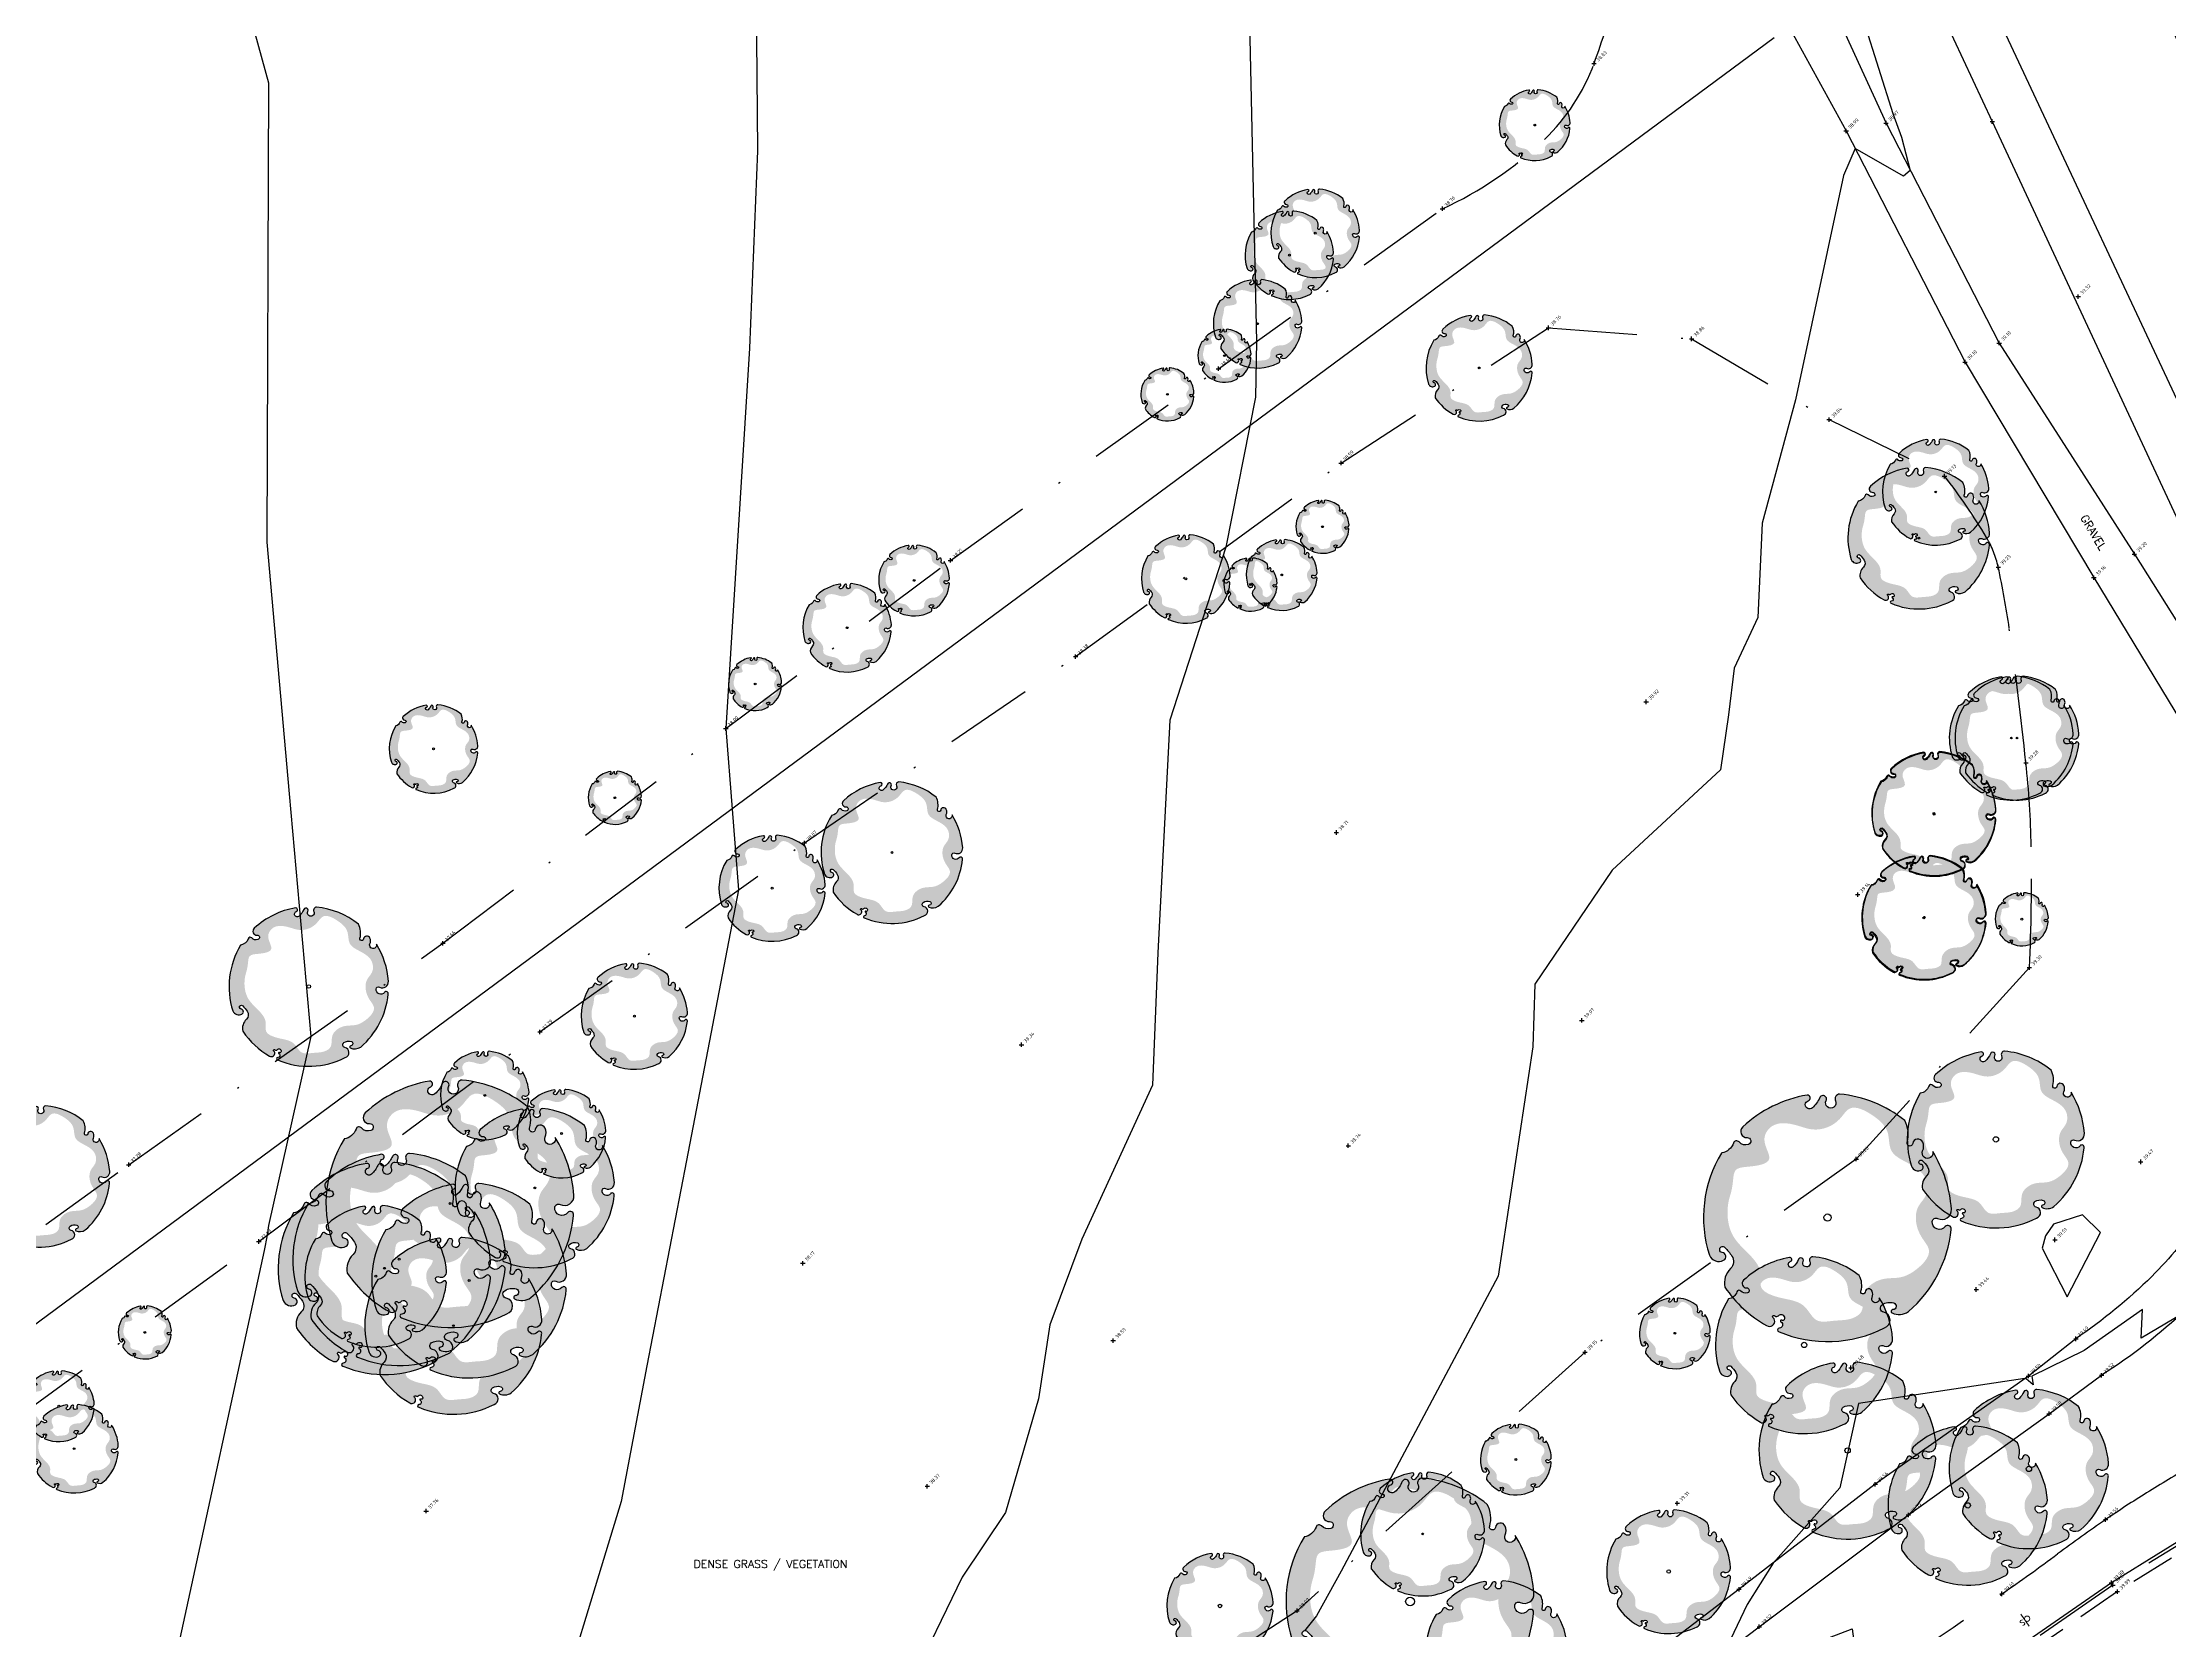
# Model space of a CAD drawing. Header units: metres. Extents: x 245957 to 247358, y 7418632 to 7419642.
# Drawn here: x 246912.9 to 247032.9, y 7419045.7 to 7419135.3 of the extents above; entities that cross this region are included whole.
import ezdxf
from ezdxf.enums import TextEntityAlignment as Align

# ---------------------------------------------------------------- set-up
doc = ezdxf.new("R2010")
doc.units = ezdxf.units.M
for name, pattern in [('DASHDOT', [10, 5, -2.5, 0, -2.5]), ('DASHED', [0.75, 0.5, -0.25]), ('HIDDEN', [0.375, 0.25, -0.125])]:
    doc.linetypes.add(name, pattern=pattern)
for name, color, linetype in [('-TEXT', 7, 'Continuous'), ('103_TOE_OF_BATTER', 37, 'DASHDOT'), ('103_TOE_OF_BATTER-L', 37, 'DASHDOT'), ('103_TOE_OF_BATTER-S', 37, 'DASHDOT'), ('104_EXISTING_SURFACE-L', 35, 'Continuous'), ('104_EXISTING_SURFACE-S', 35, 'Continuous'), ('201_SINGLE_TREE-H', 63, 'Continuous'), ('201_SINGLE_TREE-S', 96, 'Continuous'), ('203_GROUP_TREES', 116, 'DASHDOT'), ('203_GROUP_TREES-L', 116, 'DASHDOT'), ('203_GROUP_TREES-S', 116, 'DASHDOT'), ('405_EDGE_FORMATION', 33, 'Continuous'), ('405_EDGE_FORMATION-L', 33, 'Continuous'), ('405_EDGE_FORMATION-S', 33, 'Continuous'), ('408_BACK_OF_KERB', 10, 'Continuous'), ('408_BACK_OF_KERB-L', 10, 'Continuous'), ('408_BACK_OF_KERB-S', 10, 'Continuous'), ('903_FENCE', 24, 'FENCELINE'), ('903_FENCE-S', 24, 'Continuous'), ('EX-TRAFFIC_SIGN_(SLS)', 89, 'Continuous'), ('Surface_Contours_Major', 4, 'Continuous'), ('Surface_Contours_Minor', 253, 'Continuous')]:
    doc.layers.add(name, color=color, linetype=linetype)
for name, color, linetype, true_color in [('406_LIP_OF_KERB', 7, 'HIDDEN', 0xff4100), ('406_LIP_OF_KERB-L', 7, 'HIDDEN', 0xff4100), ('406_LIP_OF_KERB-S', 7, 'HIDDEN', 0xff4100), ('407_INVERT_OF_KERB', 7, 'DASHED', 0xff4100), ('407_INVERT_OF_KERB-L', 7, 'DASHED', 0xff4100), ('407_INVERT_OF_KERB-S', 7, 'DASHED', 0xff4100), ('717_ELEC_LINE_OVER', 7, 'Continuous', 0xffa500)]:
    doc.layers.add(name, color=color, linetype=linetype, true_color=true_color)
doc.styles.add('ISO2.5', font='isocp.shx', dxfattribs={"height": 2.5})
doc.styles.get("Standard").update_dxf_attribs({"font": 'SIMPLEX.shx'})
doc.linetypes.add('FENCELINE', pattern='A,0.5,-0.2,["/",Standard,S=0.1,R=0,X=0,Y=-0.05],-0.25', length=0.95)

# ---------------------------------------------------------------- blocks, each defined once
blk = doc.blocks.new('CROSS')
at = {"color": 0, "linetype": 'Continuous'}
for p, q in [((-0.5, 0), (0.5, 0)), ((0, -0.5), (0, 0.5))]:
    blk.add_line(p, q, dxfattribs=at)
blk = doc.blocks.new('SP')
at = {"color": 0, "linetype": 'Continuous', "lineweight": 13}
for p, q in [((0.15, 0.42), (0.15, -0.41)), ((0.28, 0.16), (0.26, 0.1)), ((0.26, 0.1), (0.3, 0.06)), ((0.33, 0.19), (0.28, 0.16)), ((0.3, 0.06), (0.4, 0)), ((0.42, 0.18), (0.33, 0.19)), ((0.4, 0), (0.41, 0)), ((0.44, -0.04), (0.4, 0)), ((0.4, 0), (0.41, 0)), ((0.26, -0.1), (0.37, -0.13)), ((0.37, -0.13), (0.42, -0.1)), ((0.37, -0.13), (0.37, -0.13)), ((0.42, -0.1), (0.44, -0.04))]:
    blk.add_line(p, q, dxfattribs=at)
blk.add_circle((0, 0), 0.15, dxfattribs=at)
blk = doc.blocks.new('201T')
at = {"layer": '201_SINGLE_TREE-S'}
blk.add_circle((0, 0), 0.5, dxfattribs=at)
blk = doc.blocks.new('201C')
at = {"layer": '201_SINGLE_TREE-H', "transparency": 33554534}
h = blk.add_hatch(color=256, dxfattribs=at)
h.paths.add_polyline_path([(-0.3717, -0.3344, 0.222926), (0.0196, -0.4996, 0.770799), (0.0439, -0.4417, -0.650302), (0.0511, -0.4116, -0.234737), (0.0964, -0.4247, -0.847312), (0.0816, -0.4475, 0.78443), (0.0732, -0.4583, 0.276934), (0.1352, -0.4813, 0.193599), (0.4309, -0.2536, 0.800435), (0.4144, -0.2337, -0.75216), (0.3757, -0.1925, -0.528914), (0.4006, -0.1909, 0.594112), (0.4663, -0.1804, 0.123805), (0.4962, 0.0616, -1.41759), (0.4607, 0.0811, 0.206906), (0.4758, 0.1133, 0.759729), (0.4374, 0.1252, -1.073307), (0.4187, 0.1392, 0.194379), (0.4474, 0.2231, 0.144612), (0.2544, 0.4304, 0.53339), (0.2277, 0.4128, -1.592592), (0.1939, 0.4293, 1.030038), (0.1758, 0.4513, -0.10361), (0.1314, 0.4262, -1.238487), (0.1282, 0.4593, 0.884725), (0.1336, 0.4818, 0.147549), (-0.1551, 0.4753, 0.71725), (-0.1579, 0.4291, -0.864032), (-0.1646, 0.4015, -0.310704), (-0.1946, 0.4266, 0.58143), (-0.2167, 0.4321, -0.281558), (-0.2766, 0.4162), (-0.2775, 0.4159, 0.217121), (-0.4959, 0.0634), (-0.4959, 0.0634, 0.440011), (-0.4522, 0.021, 0.723973), (-0.4442, 0.0516, -1.384648), (-0.4262, 0.0659, -0.051107), (-0.4149, 0.0223, -0.361502), (-0.441, -0.0208, 0.256822), (-0.4937, -0.0791, 0.116166), (-0.4065, -0.2911, 0.67803), (-0.3682, -0.2843, 0.170035), (-0.3696, -0.274, -1.054701), (-0.3596, -0.2696, 0.431903), (-0.3468, -0.2749, -0.910728), (-0.3329, -0.2993, -0.42046), (-0.3418, -0.2976, 1.007885), (-0.3479, -0.3018, -0.766634), (-0.3646, -0.3216, 0.938602), (-0.3717, -0.3344)])
edge = h.paths.add_edge_path(flags=16)
edge.add_spline(control_points=[(-0.3177, 0.2468), (-0.303, 0.2628), (-0.2856, 0.2893), (-0.256, 0.3411), (-0.1928, 0.3155), (-0.0921, 0.286), (-0.1162, 0.3941), (-0.0359, 0.4462), (0.0392, 0.3985), (0.1028, 0.3299), (0.1957, 0.3214), (0.2784, 0.3804), (0.3442, 0.2961), (0.3785, 0.2147), (0.3303, 0.1307), (0.3915, 0.0592), (0.4378, -0.0139), (0.4055, -0.0919), (0.3459, -0.1091), (0.3102, -0.1666), (0.3057, -0.2282), (0.3286, -0.3091), (0.2408, -0.3447), (0.1647, -0.3496), (0.103, -0.3142), (0.0463, -0.3153), (0.0047, -0.3356), (-0.0139, -0.3682), (-0.0327, -0.4069), (-0.0927, -0.4151), (-0.1463, -0.3868), (-0.23, -0.3665), (-0.2245, -0.2773), (-0.2864, -0.2294), (-0.3344, -0.1941), (-0.3737, -0.1409), (-0.3276, -0.0866), (-0.344, -0.0009), (-0.3866, 0.0828), (-0.3665, 0.1796), (-0.3359, 0.2271), (-0.3177, 0.2468)], knot_values=[0, 0, 0, 0, 0.064972, 0.101243, 0.15652, 0.245586, 0.324463, 0.387907, 0.486094, 0.554514, 0.671826, 0.728629, 0.823661, 0.919885, 0.989953, 1.075257, 1.171704, 1.23593, 1.293575, 1.346478, 1.426142, 1.479146, 1.570817, 1.644481, 1.712561, 1.774901, 1.807, 1.846291, 1.885582, 1.928182, 2.007036, 2.074591, 2.151638, 2.226455, 2.293426, 2.340744, 2.397548, 2.47317, 2.587294, 2.673595, 2.754259, 2.754259, 2.754259, 2.754259], degree=3, periodic=0)
at = {"layer": '201_SINGLE_TREE-S'}
blk.add_lwpolyline([(-0.3717, -0.3344, 0.222926), (0.0196, -0.4996, 0.770799), (0.0439, -0.4417, -0.650302), (0.0511, -0.4116, -0.234737), (0.0964, -0.4247, -0.847312), (0.0816, -0.4475, 0.78443), (0.0732, -0.4583, 0.276934), (0.1352, -0.4813, 0.193599), (0.4309, -0.2536, 0.800435), (0.4144, -0.2337, -0.75216), (0.3757, -0.1925, -0.528914), (0.4006, -0.1909, 0.594112), (0.4663, -0.1804, 0.123805), (0.4962, 0.0616, -1.41759), (0.4607, 0.0811, 0.206906), (0.4758, 0.1133, 0.759729), (0.4374, 0.1252, -1.073307), (0.4187, 0.1392, 0.194379), (0.4474, 0.2231, 0.144612), (0.2544, 0.4304, 0.53339), (0.2277, 0.4128, -1.592592), (0.1939, 0.4293, 1.030038), (0.1758, 0.4513, -0.10361), (0.1314, 0.4262, -1.238487), (0.1282, 0.4593, 0.884725), (0.1336, 0.4818, 0.147549), (-0.1551, 0.4753, 0.71725), (-0.1579, 0.4291, -0.864032), (-0.1646, 0.4015, -0.310704), (-0.1946, 0.4266, 0.58143), (-0.2167, 0.4321, -0.281558), (-0.2766, 0.4162), (-0.2775, 0.4159, 0.217121), (-0.4959, 0.0634), (-0.4959, 0.0634, 0.440011), (-0.4522, 0.021, 0.723973), (-0.4442, 0.0516, -1.384648), (-0.4262, 0.0659, -0.051107), (-0.4149, 0.0223, -0.361502), (-0.441, -0.0208, 0.256822), (-0.4937, -0.0791, 0.116166), (-0.4065, -0.2911, 0.67803), (-0.3682, -0.2843, 0.170035), (-0.3696, -0.274, -1.054701), (-0.3596, -0.2696, 0.431903), (-0.3468, -0.2749, -0.910728), (-0.3329, -0.2993, -0.42046), (-0.3418, -0.2976, 1.007885), (-0.3479, -0.3018, -0.766634), (-0.3646, -0.3216, 0.938602), (-0.3717, -0.3344)], format="xyb", dxfattribs=at)
blk = doc.blocks.new('GR')
at = {"layer": '-TEXT'}
blk.add_text('GRAVEL', height=0.45, dxfattribs=at).set_placement((0.04, -0.22), align=Align.CENTER)

msp = doc.modelspace()

# ---------------------------------------------------------------- linework, layer by layer
at = {"layer": '103_TOE_OF_BATTER'}
for points in [[(246974.1, 7419262.05, -0.021004), (246976.39, 7419256.37, 0.023664), (246978.45, 7419251.34, 0.020509), (246981.91, 7419244.66, -0.019192), (246985.62, 7419237.53, -0.003069), (246989, 7419230.26, 0.003867), (246991.69, 7419224.5, 0.004547), (246996.05, 7419215.56, -0.009217), (246998.16, 7419211.13, -0.001645), (247000.78, 7419205.3, 0.001062), (247004.83, 7419196.26, 0.000226), (247007.55, 7419190.23, -0.000187), (247010.84, 7419182.95, -0.005966), (247014.82, 7419173.83, 0.009605), (247017.34, 7419168.18, 0.010759), (247019.57, 7419163.67, -0.005265), (247024.23, 7419154.51, -0.001318), (247030.23, 7419142.33, -0.009147), (247031.06, 7419140.56, -0.000809), (247031.7, 7419139.12, 0.000091), (247037.37, 7419126.26, 0.000232), (247039.52, 7419121.38, 0.00012), (247043.68, 7419111.99)], [(247017.12, 7419043.53, 0.005504), (247023.44, 7419047.81, 0.008645), (247026.57, 7419050.06, -0.009978), (247029.29, 7419052, -0.010955), (247031.6, 7419053.51, -0.010425), (247034.09, 7419054.99, -0.006316)]]:
    msp.add_lwpolyline(points, format="xyb", dxfattribs=at)
at = {"layer": '203_GROUP_TREES'}
for p, q in [((246979.24, 7419116.92), (246991.88, 7419125.95)), ((246986.16, 7419111.6), (246997.86, 7419119.23)), ((246997.86, 7419119.23), (247005.93, 7419118.61)), ((247005.93, 7419118.61), (247013.69, 7419114.05)), ((246964.12, 7419106.11), (246979.24, 7419116.92)), ((247013.69, 7419114.05), (247020.2, 7419110.86)), ((246971.18, 7419100.68), (246986.16, 7419111.6)), ((246951.45, 7419096.63), (246964.12, 7419106.11)), ((246955.88, 7419090.17), (246971.18, 7419100.68)), ((246935.49, 7419084.51), (246951.45, 7419096.63)), ((246940.96, 7419079.51), (246955.88, 7419090.17)), ((246917.76, 7419072.02), (246935.49, 7419084.51)), ((247024.99, 7419083.14), (247015.22, 7419072.34)), ((246925.1, 7419067.69), (246940.96, 7419079.51)), ((246896.73, 7419056.8), (246917.76, 7419072.02)), ((247015.22, 7419072.34), (246999.92, 7419061.44)), ((246902.93, 7419051.54), (246925.1, 7419067.69)), ((246999.92, 7419061.44), (246983.67, 7419046.86)), ((246983.67, 7419046.86), (246969.17, 7419037.38))]:
    msp.add_line(p, q, dxfattribs=at)
for points in [[(246991.88, 7419125.95, 0.083575), (246997.63, 7419129.86, 0.114194), (247000.43, 7419134.14, 0.026336), (247001.65, 7419138.09, 0.027249), (247002.41, 7419142.02, 0.061885), (247002.47, 7419146.32, 0.048569), (247001.35, 7419151.67)], [(247020.2, 7419110.86, -0.034086), (247022.57, 7419107.4, -0.080233), (247023.23, 7419105.73, -0.018191), (247023.85, 7419102.28, -0.00834), (247024.79, 7419094.7, -0.022636), (247025.09, 7419089.96, -0.015777), (247024.99, 7419083.14)]]:
    msp.add_lwpolyline(points, format="xyb", dxfattribs=at)
at = {"layer": '405_EDGE_FORMATION'}
for p, q in [((247012.63, 7419140.09), (247016.9, 7419130.78)), ((247009.91, 7419138.99), (247014.65, 7419130.34)), ((247014.65, 7419130.34), (247021.36, 7419117.3)), ((247016.9, 7419130.78), (247023.28, 7419118.37)), ((247023.28, 7419118.37), (247030.91, 7419106.47)), ((247021.36, 7419117.3), (247028.62, 7419105.14)), ((247030.91, 7419106.47), (247038.08, 7419095.05)), ((247028.62, 7419105.14), (247035.5, 7419093.79)), ((247027.61, 7419062.2), (247024.93, 7419060.1)), ((247024.93, 7419060.1), (247016.29, 7419053.99)), ((247026.1, 7419057.97), (247029.06, 7419060.14)), ((247018.16, 7419052.26), (247026.1, 7419057.97)), ((247016.29, 7419053.99), (247008.61, 7419048.07)), ((247009.75, 7419045.96), (247018.16, 7419052.26)), ((247008.61, 7419048.07), (246998.16, 7419040.09)), ((246999.91, 7419038.51), (247009.75, 7419045.96))]:
    msp.add_line(p, q, dxfattribs=at)
for points in [[(247038.08, 7419095.05, -0.081894), (247041.86, 7419087.33, -0.116463), (247042.22, 7419081.26, -0.04993), (247040.2, 7419073.99, -0.05124), (247036.85, 7419067.45, -0.060261), (247033.84, 7419063.86, -0.046585), (247029.06, 7419060.14)], [(247035.5, 7419093.79, -0.085397), (247039.1, 7419086.77, -0.122848), (247039.42, 7419081.25, -0.047598), (247037.61, 7419074.98, -0.047314), (247034.63, 7419069.12, -0.057105), (247031.89, 7419065.72, -0.044832), (247027.61, 7419062.2)]]:
    msp.add_lwpolyline(points, format="xyb", dxfattribs=at)
at = {"layer": '406_LIP_OF_KERB', "ltscale": 10}
for p, q in [((247036.19, 7419051.79), (247029.95, 7419047.94)), ((247029.95, 7419047.94), (247025.15, 7419044.62))]:
    msp.add_line(p, q, dxfattribs=at)
at = {"layer": '407_INVERT_OF_KERB', "ltscale": 10}
for p, q in [((247036, 7419052.15), (247029.7, 7419048.31)), ((247029.7, 7419048.31), (247024.85, 7419044.95))]:
    msp.add_line(p, q, dxfattribs=at)
at = {"layer": '408_BACK_OF_KERB'}
for p, q in [((247035.87, 7419052.3), (247029.61, 7419048.44)), ((247029.61, 7419048.44), (247024.73, 7419045.05))]:
    msp.add_line(p, q, dxfattribs=at)
at = {"layer": '717_ELEC_LINE_OVER'}
for p, q in [((247064.31, 7419048.98), (247011.4, 7419161.96)), ((246897.33, 7419051.82), (247010.59, 7419135.61))]:
    msp.add_line(p, q, dxfattribs=at)
at = {"layer": '903_FENCE', "ltscale": 20}
for p, q in [((246958.19, 7419269.43), (247022.89, 7419130.87)), ((247022.89, 7419130.87), (247054.59, 7419062.77))]:
    msp.add_line(p, q, dxfattribs=at)
at = {"layer": 'Surface_Contours_Major'}
for points, elevation in [([(246917.79, 7419264.45), (246926.34, 7419251.14), (246937.6, 7419225.31), (246939.82, 7419212.47), (246950.7, 7419164.31), (246953.02, 7419152.42), (246953.24, 7419129.22), (246952.79, 7419118.08), (246951.45, 7419096.63), (246952.16, 7419087.52), (246949.22, 7419072.25), (246947, 7419060.68), (246945.55, 7419053.03), (246941.09, 7419038.39), (246939.78, 7419034.01), (246932.56, 7419017.58), (246930.73, 7419014.19), (246927.29, 7419009.77), (246923.92, 7419004.76), (246917.09, 7418996.3), (246911.23, 7418993.5)], 38), ([(247014.85, 7419139.02), (247017.29, 7419131.33), (247017.77, 7419129.99), (247018.27, 7419128.11), (247017.89, 7419127.78), (247015.15, 7419129.35), (247014.5, 7419127.83), (247011.8, 7419115.16), (247009.91, 7419108.21), (247009.67, 7419102.89), (247008.33, 7419100.03), (247008.01, 7419097.39), (247007.57, 7419094.3), (247001.45, 7419088.64), (246997.08, 7419082.2), (246996.98, 7419078.67), (246995.01, 7419065.73), (246986.17, 7419049.1), (246984.77, 7419046.57), (246984.09, 7419045.72)], 39)]:
    msp.add_lwpolyline(points, dxfattribs=dict(at, elevation=elevation))
at = {"layer": 'Surface_Contours_Minor'}
for points, elevation in [([(246910.05, 7419205.21), (246916.58, 7419176.31), (246922.14, 7419147.81), (246923.69, 7419140.18), (246925.65, 7419133.06), (246925.55, 7419107.14), (246926.81, 7419092.95), (246928.03, 7419079.25), (246925.65, 7419068.59), (246925.58, 7419068.04), (246925.41, 7419067.18), (246920.46, 7419044.42), (246917.96, 7419036.07), (246911.57, 7419027.85)], 37.5), ([(246980.94, 7419139), (246981.38, 7419118.45), (246981.32, 7419115.32), (246979.65, 7419106.86), (246976.49, 7419097.1), (246975.81, 7419083.97), (246975.51, 7419076.51), (246971.53, 7419067.82), (246969.73, 7419062.99), (246969.09, 7419058.81), (246967.23, 7419052.4), (246964.78, 7419048.76), (246958.87, 7419036.56)], 38.5), ([(247037.74, 7419066.06), (247031.3, 7419062.24), (247031.36, 7419063.85), (247028.07, 7419061.54), (247025.12, 7419060.1), (247025.2, 7419059.61), (247024.8, 7419059.95), (247024.73, 7419059.96), (247015.34, 7419058.55), (247014.29, 7419053.8), (247010.54, 7419049.55), (247009.07, 7419047.21), (247007.75, 7419044.44)], 39.5), ([(247010.52, 7419044.12), (247014.98, 7419045.83), (247015.45, 7419042.38)], 39.5)]:
    msp.add_lwpolyline(points, dxfattribs=dict(at, elevation=elevation))
at = {"layer": 'Surface_Contours_Minor', "elevation": 39.5}
msp.add_lwpolyline([(247028.99, 7419068.2), (247027.98, 7419069.19), (247026.35, 7419068.67), (247025.89, 7419068), (247025.7, 7419067.32), (247027.11, 7419064.57)], close=True, dxfattribs=at)

# ---------------------------------------------------------------- block references
at = {"layer": '-TEXT', "rotation": 300.853528478905}
msp.add_blockref('GR', (247028.58, 7419107.72), dxfattribs=at)
at = {"layer": '103_TOE_OF_BATTER-S', "xscale": 0.25, "yscale": 0.25, "zscale": 0.25}
for p in [(247029.29, 7419052), (247023.44, 7419047.81)]:
    msp.add_blockref('CROSS', p, dxfattribs=at)
at = {"layer": '104_EXISTING_SURFACE-S', "xscale": 0.25, "yscale": 0.25, "zscale": 0.25}
for p in [(247027.74, 7419120.99), (247003.37, 7419098.13), (246985.89, 7419090.76), (247015.3, 7419087.26), (246999.74, 7419080.16), (246968.13, 7419078.79), (246986.56, 7419073.09), (247031.27, 7419072.18), (247026.43, 7419067.78), (246955.79, 7419066.46), (247021.99, 7419064.98), (246973.3, 7419062.1), (247014.92, 7419060.56), (246962.81, 7419053.88), (246934.54, 7419052.48), (247005.12, 7419052.92)]:
    msp.add_blockref('CROSS', p, dxfattribs=at)
at = {"layer": '201_SINGLE_TREE-S', "rotation": 25}
for name, p, xscale, yscale, zscale in [('201C', (246997.08, 7419130.67), 4, 4, 4), ('201T', (246997.08, 7419130.67), 0.1, 0.1, 0.1), ('201C', (246984.7, 7419124.57), 5, 5, 5), ('201C', (246983.24, 7419123.33), 5, 5, 5), ('201T', (246984.7, 7419124.57), 0.1, 0.1, 0.1), ('201T', (246983.24, 7419123.33), 0.1, 0.1, 0.1), ('201C', (246981.45, 7419119.46), 5, 5, 5), ('201C', (246993.95, 7419116.97), 6, 6, 6), ('201C', (246979.58, 7419117.66), 3, 3, 3), ('201T', (246981.45, 7419119.46), 0.1, 0.1, 0.1), ('201C', (246976.36, 7419115.48), 3, 3, 3), ('201T', (246979.58, 7419117.66), 0.1, 0.1, 0.1), ('201T', (246993.95, 7419116.97), 0.1, 0.1, 0.1), ('201T', (246976.36, 7419115.48), 0.1, 0.1, 0.1), ('201C', (247019.7, 7419109.97), 6, 6, 6), ('201C', (247018.75, 7419107.37), 8, 8, 8), ('201C', (246985.11, 7419108.01), 3, 3, 3), ('201T', (247019.7, 7419109.97), 0.1, 0.1, 0.1), ('201C', (246962.07, 7419104.98), 4, 4, 4), ('201C', (246977.4, 7419105.07), 5, 5, 5), ('201C', (246982.81, 7419105.29), 4, 4, 4), ('201T', (246985.11, 7419108.01), 0.1, 0.1, 0.1), ('201T', (247018.75, 7419107.37), 0.1, 0.1, 0.1), ('201C', (246981.05, 7419104.75), 3, 3, 3), ('201C', (246958.29, 7419102.31), 5, 5, 5), ('201T', (246962.07, 7419104.98), 0.1, 0.1, 0.1), ('201T', (246977.4, 7419105.07), 0.1, 0.1, 0.1), ('201T', (246982.81, 7419105.29), 0.1, 0.1, 0.1), ('201T', (246981.05, 7419104.75), 0.1, 0.1, 0.1), ('201T', (246958.29, 7419102.31), 0.1, 0.1, 0.1), ('201C', (246953.1, 7419099.14), 3, 3, 3), ('201C', (247023.97, 7419096.09), 7, 7, 7), ('201C', (247024.29, 7419096.09), 7, 7, 7), ('201T', (246953.1, 7419099.14), 0.1, 0.1, 0.1), ('201C', (246934.96, 7419095.48), 5, 5, 5), ('201C', (247019.6, 7419091.84), 7, 7, 7), ('201C', (247019.61, 7419091.79), 7, 7, 7), ('201T', (246934.96, 7419095.48), 0.1, 0.1, 0.1), ('201T', (247023.97, 7419096.09), 0.1, 0.1, 0.1), ('201T', (247024.29, 7419096.09), 0.1, 0.1, 0.1), ('201C', (246945.19, 7419092.72), 3, 3, 3), ('201C', (246960.82, 7419089.63), 8, 8, 8), ('201T', (246945.19, 7419092.72), 0.1, 0.1, 0.1), ('201T', (247019.6, 7419091.84), 0.1, 0.1, 0.1), ('201T', (247019.61, 7419091.79), 0.1, 0.1, 0.1), ('201C', (246954.06, 7419087.62), 6, 6, 6), ('201C', (247019.03, 7419085.94), 7, 7, 7), ('201C', (247019.06, 7419085.98), 7, 7, 7), ('201T', (246960.82, 7419089.63), 0.1, 0.1, 0.1), ('201C', (246927.92, 7419082.07), 9, 9, 9), ('201T', (246954.06, 7419087.62), 0.1, 0.1, 0.1), ('201C', (247024.56, 7419085.87), 3, 3, 3), ('201T', (247019.03, 7419085.94), 0.1, 0.1, 0.1), ('201T', (247019.06, 7419085.98), 0.1, 0.1, 0.1), ('201T', (247024.56, 7419085.87), 0.1, 0.1, 0.1), ('201C', (246946.29, 7419080.4), 6, 6, 6), ('201T', (246927.92, 7419082.07), 0.2, 0.2, 0.2), ('201T', (246946.29, 7419080.4), 0.1, 0.1, 0.1), ('201C', (247023.1, 7419073.45), 10, 10, 10), ('201C', (246935.89, 7419069.83), 14, 14, 14), ('201C', (246937.85, 7419075.93), 5, 5, 5), ('201C', (247013.6, 7419069.04), 14, 14, 14), ('201C', (246912.7, 7419071.37), 8, 8, 8), ('201C', (246940.67, 7419070.71), 9, 9, 9), ('201C', (246942.18, 7419073.78), 5, 5, 5), ('201T', (246937.85, 7419075.93), 0.1, 0.1, 0.1), ('201C', (246932.19, 7419066.18), 12, 12, 12), ('201C', (246933.02, 7419066.69), 12, 12, 12), ('201T', (246942.18, 7419073.78), 0.1, 0.1, 0.1), ('201T', (247023.1, 7419073.45), 0.3, 0.3, 0.3), ('201C', (246936.97, 7419065.49), 11, 11, 11), ('201C', (246931.7, 7419065.73), 8, 8, 8), ('201T', (246940.67, 7419070.71), 0.1, 0.1, 0.1), ('201C', (246936.08, 7419062.94), 10, 10, 10), ('201T', (246935.89, 7419069.83), 0.1, 0.1, 0.1), ('201T', (247013.6, 7419069.04), 0.4, 0.4, 0.4), ('201C', (247012.28, 7419061.85), 10, 10, 10), ('201T', (246933.02, 7419066.69), 0.1, 0.1, 0.1), ('201T', (246931.7, 7419065.73), 0.1, 0.1, 0.1), ('201T', (246932.19, 7419066.18), 0.1, 0.1, 0.1), ('201T', (246936.97, 7419065.49), 0.1, 0.1, 0.1), ('201C', (246918.67, 7419062.56), 3, 3, 3), ('201C', (247004.99, 7419062.51), 4, 4, 4), ('201T', (246936.08, 7419062.94), 0.1, 0.1, 0.1), ('201T', (246918.67, 7419062.56), 0.1, 0.1, 0.1), ('201T', (247004.99, 7419062.51), 0.1, 0.1, 0.1), ('201C', (247014.73, 7419055.9), 10, 10, 10), ('201T', (247012.28, 7419061.85), 0.3, 0.3, 0.3), ('201C', (246913.82, 7419058.4), 4, 4, 4), ('201C', (247024.96, 7419054.86), 9, 9, 9), ('201C', (246914.68, 7419056), 5, 5, 5), ('201T', (246913.82, 7419058.4), 0.1, 0.1, 0.1), ('201C', (246996.02, 7419055.39), 4, 4, 4), ('201C', (247021.51, 7419052.8), 9, 9, 9), ('201T', (246914.68, 7419056), 0.1, 0.1, 0.1), ('201C', (246990.05, 7419047.38), 14, 14, 14), ('201C', (246990.76, 7419051.19), 7, 7, 7), ('201T', (247014.73, 7419055.9), 0.3, 0.3, 0.3), ('201T', (246996.02, 7419055.39), 0.1, 0.1, 0.1), ('201T', (247024.96, 7419054.86), 0.3, 0.3, 0.3), ('201C', (247004.64, 7419049.07), 7, 7, 7), ('201T', (247021.51, 7419052.8), 0.3, 0.3, 0.3), ('201C', (246979.33, 7419047.13), 6, 6, 6), ('201T', (246990.76, 7419051.19), 0.1, 0.1, 0.1), ('201C', (246994.93, 7419044.56), 8, 8, 8), ('201T', (247004.64, 7419049.07), 0.2, 0.2, 0.2), ('201T', (246979.33, 7419047.13), 0.2, 0.2, 0.2), ('201T', (246990.05, 7419047.38), 0.5, 0.5, 0.5)]:
    msp.add_blockref(name, p, dxfattribs=dict(at, xscale=xscale, yscale=yscale, zscale=zscale))
at = {"layer": '203_GROUP_TREES-S', "xscale": 0.25, "yscale": 0.25, "zscale": 0.25}
for p in [(247000.43, 7419134.14), (246991.88, 7419125.95), (246997.86, 7419119.23), (247005.93, 7419118.61), (246979.24, 7419116.92), (247013.69, 7419114.05), (246986.16, 7419111.6), (247020.2, 7419110.86), (246964.12, 7419106.11), (247023.23, 7419105.73), (246971.18, 7419100.68), (246951.45, 7419096.63), (247024.79, 7419094.7), (246955.88, 7419090.17), (246935.49, 7419084.51), (247024.99, 7419083.14), (246940.96, 7419079.51), (247015.22, 7419072.34), (246917.76, 7419072.02), (246925.1, 7419067.69), (246999.92, 7419061.44), (246983.67, 7419046.86)]:
    msp.add_blockref('CROSS', p, dxfattribs=at)
at = {"layer": '405_EDGE_FORMATION-S', "xscale": 0.25, "yscale": 0.25, "zscale": 0.25}
for p in [(247014.65, 7419130.34), (247016.9, 7419130.78), (247023.28, 7419118.37), (247021.36, 7419117.3), (247030.91, 7419106.47), (247028.62, 7419105.14), (247027.61, 7419062.2), (247024.93, 7419060.1), (247029.06, 7419060.14), (247026.1, 7419057.97), (247016.29, 7419053.99), (247018.16, 7419052.26), (247008.61, 7419048.07), (247009.75, 7419045.96)]:
    msp.add_blockref('CROSS', p, dxfattribs=at)
at = {"layer": '406_LIP_OF_KERB-S', "xscale": 0.25, "yscale": 0.25, "zscale": 0.25}
msp.add_blockref('CROSS', (247029.95, 7419047.94), dxfattribs=at)
at = {"layer": '407_INVERT_OF_KERB-S', "xscale": 0.25, "yscale": 0.25, "zscale": 0.25}
msp.add_blockref('CROSS', (247029.7, 7419048.31), dxfattribs=at)
at = {"layer": '408_BACK_OF_KERB-S', "xscale": 0.25, "yscale": 0.25, "zscale": 0.25}
msp.add_blockref('CROSS', (247029.61, 7419048.44), dxfattribs=at)
at = {"layer": '903_FENCE-S', "xscale": 0.25, "yscale": 0.25, "zscale": 0.25}
msp.add_blockref('CROSS', (247022.89, 7419130.87), dxfattribs=at)
at = {"layer": 'EX-TRAFFIC_SIGN_(SLS)', "rotation": 214.7782661207036}
msp.add_blockref('SP', (247024.86, 7419046.41), dxfattribs=at)

# ---------------------------------------------------------------- texts
at = {"layer": '-TEXT'}
msp.add_text('DENSE GRASS / VEGETATION', height=0.45, dxfattribs=at).set_placement((246953.97, 7419049.27), align=Align.CENTER)
at = {"layer": '103_TOE_OF_BATTER-L', "style": 'ISO2.5'}
for s, p in [('39.56', (247029.46, 7419052.17)), ('39.61', (247023.61, 7419047.98))]:
    msp.add_text(s, height=0.2, rotation=45, dxfattribs=at).set_placement(p, align=Align.MIDDLE_LEFT)
at = {"layer": '104_EXISTING_SURFACE-L', "style": 'ISO2.5'}
for s, p in [('39.32', (247027.91, 7419121.16)), ('38.92', (247003.54, 7419098.29)), ('38.71', (246986.06, 7419090.93)), ('39.14', (247015.47, 7419087.43)), ('39.07', (246999.91, 7419080.32)), ('38.34', (246968.3, 7419078.96)), ('38.74', (246986.73, 7419073.26)), ('39.47', (247031.44, 7419072.35)), ('39.51', (247026.6, 7419067.95)), ('38.17', (246955.96, 7419066.63)), ('39.44', (247022.16, 7419065.15)), ('38.59', (246973.47, 7419062.27)), ('39.48', (247015.09, 7419060.73)), ('38.37', (246962.98, 7419054.05)), ('39.31', (247005.29, 7419053.08)), ('37.76', (246934.7, 7419052.65))]:
    msp.add_text(s, height=0.2, rotation=45, dxfattribs=at).set_placement(p, align=Align.MIDDLE_LEFT)
at = {"layer": '203_GROUP_TREES-L', "style": 'ISO2.5'}
for s, p in [('38.83', (247000.6, 7419134.31)), ('38.70', (246992.05, 7419126.11)), ('38.76', (246998.02, 7419119.4)), ('38.86', (247006.1, 7419118.78)), ('38.46', (246979.41, 7419117.09)), ('39.04', (247013.86, 7419114.21)), ('38.59', (246986.32, 7419111.77)), ('39.13', (247020.36, 7419111.03)), ('38.21', (246964.29, 7419106.28)), ('39.23', (247023.4, 7419105.9)), ('38.38', (246971.35, 7419100.85)), ('38.00', (246951.61, 7419096.8)), ('39.28', (247024.96, 7419094.87)), ('38.07', (246956.04, 7419090.34)), ('37.66', (246935.66, 7419084.67)), ('39.30', (247025.15, 7419083.31)), ('37.79', (246941.13, 7419079.68)), ('37.28', (246917.93, 7419072.19)), ('39.26', (247015.38, 7419072.51)), ('37.49', (246925.26, 7419067.85)), ('39.15', (247000.09, 7419061.61)), ('38.97', (246983.84, 7419047.03))]:
    msp.add_text(s, height=0.2, rotation=45, dxfattribs=at).set_placement(p, align=Align.MIDDLE_LEFT)
at = {"layer": '405_EDGE_FORMATION-L', "style": 'ISO2.5'}
for s, p in [('38.97', (247017.07, 7419130.94)), ('38.99', (247014.81, 7419130.5)), ('39.10', (247023.44, 7419118.54)), ('39.10', (247021.52, 7419117.47)), ('39.20', (247031.08, 7419106.63)), ('39.16', (247028.79, 7419105.31)), ('39.49', (247027.77, 7419062.37)), ('39.50', (247025.09, 7419060.26)), ('39.52', (247029.22, 7419060.3)), ('39.50', (247026.27, 7419058.14)), ('39.54', (247016.46, 7419054.16)), ('39.55', (247018.33, 7419052.42)), ('39.49', (247008.77, 7419048.24)), ('39.52', (247009.92, 7419046.13))]:
    msp.add_text(s, height=0.2, rotation=45, dxfattribs=at).set_placement(p, align=Align.MIDDLE_LEFT)
at = {"layer": '406_LIP_OF_KERB-L', "style": 'ISO2.5'}
msp.add_text('39.89', height=0.2, rotation=45, dxfattribs=at).set_placement((247030.12, 7419048.11), align=Align.MIDDLE_LEFT)
at = {"layer": '407_INVERT_OF_KERB-L', "style": 'ISO2.5'}
msp.add_text('39.87', height=0.2, rotation=45, dxfattribs=at).set_placement((247029.87, 7419048.48), align=Align.MIDDLE_LEFT)
at = {"layer": '408_BACK_OF_KERB-L', "style": 'ISO2.5'}
msp.add_text('39.99', height=0.2, rotation=45, dxfattribs=at).set_placement((247029.77, 7419048.61), align=Align.MIDDLE_LEFT)

doc.saveas('drawing.dxf')
